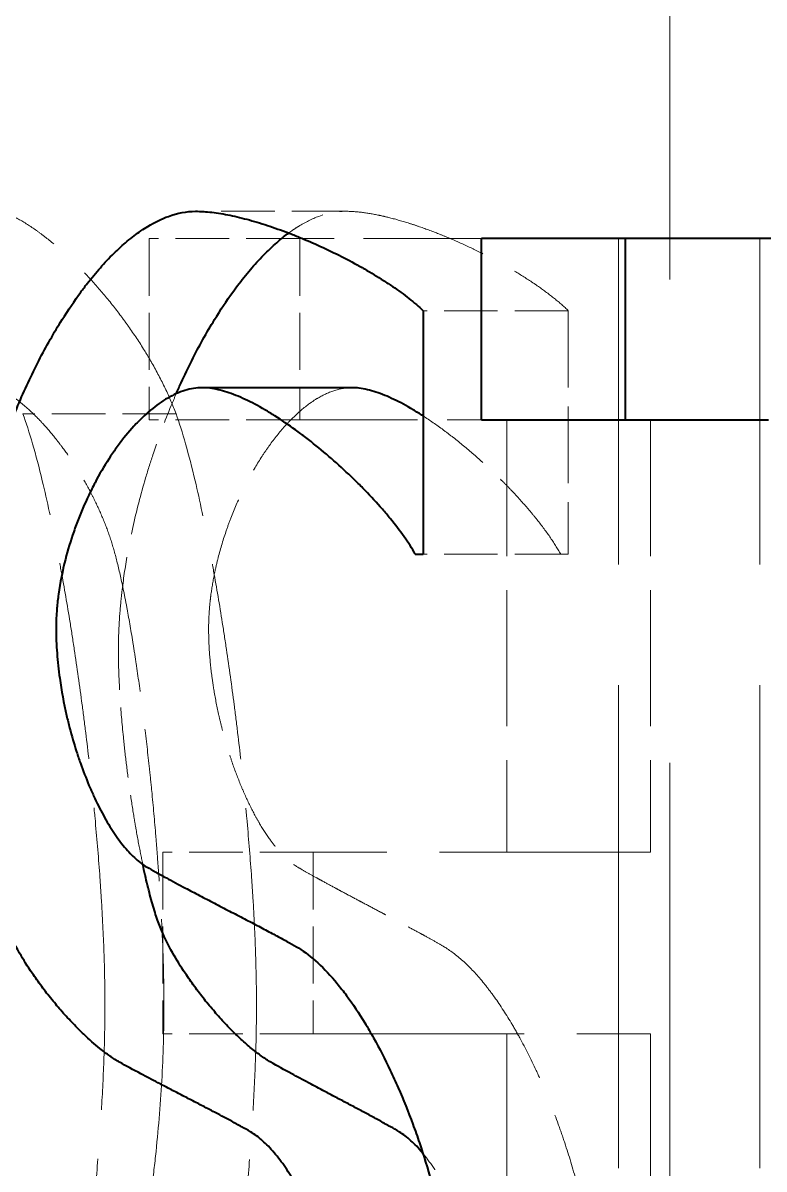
# Model space of a CAD drawing. Header units: millimetres. Extents: x 0 to 51860, y 0 to 5940.
# Drawn here: x 6034.69 to 6039.04, y 1720.65 to 1727.38 of the extents above; entities that cross this region are included whole.
import ezdxf

# ---------------------------------------------------------------- set-up
doc = ezdxf.new("R2010")
doc.units = ezdxf.units.MM
doc.header["$LTSCALE"] = 10
doc.linetypes.add('DASHED', pattern=[0.2067, 0.1654, -0.0413])
doc.layers.add('가려진 것(ISO)', color=2, linetype='DASHED', lineweight=18)
doc.layers.add('가시적인 것(ISO)', color=3, linetype='Continuous', lineweight=40)

msp = doc.modelspace()

# ---------------------------------------------------------------- linework, layer by layer
at = {"layer": '가려진 것(ISO)', "ltscale": 6.872272}
msp.add_line((6038.4868, 1711.6651), (6038.4868, 1747.7463), dxfattribs=at)
at = {"layer": '가려진 것(ISO)', "ltscale": 0.19037}
for p, q in [((6036.5806, 1726.2705), (6035.7011, 1726.2705)), ((6036.3125, 1726.11), (6035.4277, 1726.11)), ((6037.8901, 1725.687), (6037.0372, 1725.687)), ((6035.5867, 1725.0817), (6034.6871, 1725.0817)), ((6036.3125, 1725.0452), (6035.4277, 1725.0452)), ((6037.8901, 1724.2575), (6037.0372, 1724.2575)), ((6036.3927, 1722.5071), (6035.5095, 1722.5071)), ((6036.3927, 1721.4423), (6035.5095, 1721.4423))]:
    msp.add_line(p, q, dxfattribs=at)
at = {"layer": '가려진 것(ISO)', "ltscale": 0.202718}
for p, q in [((6035.4277, 1726.11), (6035.4277, 1725.0452)), ((6036.3125, 1726.11), (6036.3125, 1725.0452)), ((6035.5095, 1722.5071), (6035.5095, 1721.4423)), ((6036.3927, 1722.5071), (6036.3927, 1721.4423))]:
    msp.add_line(p, q, dxfattribs=at)
at = {"layer": '가려진 것(ISO)', "ltscale": 0.41867}
for p, q in [((6037.3797, 1726.11), (6036.3125, 1726.11)), ((6036.3125, 1725.0452), (6037.3797, 1725.0452))]:
    msp.add_line(p, q, dxfattribs=at)
at = {"layer": '가려진 것(ISO)', "ltscale": 1.714127}
for p, q in [((6038.1848, 1717.11), (6038.1848, 1726.11)), ((6039.0148, 1717.11), (6039.0148, 1726.11))]:
    msp.add_line(p, q, dxfattribs=at)
at = {"layer": '가려진 것(ISO)', "ltscale": 0.272176}
msp.add_line((6037.8901, 1725.687), (6037.8901, 1724.2575), dxfattribs=at)
at = {"layer": '가려진 것(ISO)', "ltscale": 0.483329}
for p, q in [((6037.5296, 1725.0452), (6037.5296, 1722.5071)), ((6038.3726, 1725.0452), (6038.3726, 1722.5071))]:
    msp.add_line(p, q, dxfattribs=at)
at = {"layer": '가려진 것(ISO)', "ltscale": 0.748741}
for p, q in [((6038.3726, 1722.5071), (6036.3927, 1722.5071)), ((6036.3927, 1721.4423), (6038.3726, 1721.4423))]:
    msp.add_line(p, q, dxfattribs=at)
at = {"layer": '가려진 것(ISO)', "ltscale": 0.825063}
for p, q in [((6037.5296, 1721.4423), (6037.5296, 1717.11)), ((6038.3726, 1721.4423), (6038.3726, 1717.11))]:
    msp.add_line(p, q, dxfattribs=at)
at = {"layer": '가려진 것(ISO)', "ltscale": 0.600494}
msp.add_open_spline([(6035.5867, 1725.0817), (6035.568, 1725.1315), (6035.5465, 1725.1815), (6035.4989, 1725.281), (6035.4728, 1725.3306), (6035.4308, 1725.404), (6035.4163, 1725.4284), (6035.3715, 1725.5008), (6035.34, 1725.5483), (6035.2907, 1725.6178), (6035.274, 1725.6407), (6035.223, 1725.7084), (6035.1879, 1725.7521), (6035.1342, 1725.8152), (6035.1161, 1725.8359), (6035.0615, 1725.8963), (6035.0247, 1725.9347), (6034.9691, 1725.9888), (6034.9506, 1726.0063), (6034.895, 1726.057), (6034.858, 1726.0883), (6034.8031, 1726.131), (6034.7849, 1726.1446), (6034.7307, 1726.183), (6034.6951, 1726.2055), (6034.6431, 1726.2344), (6034.626, 1726.2431), (6034.5754, 1726.2667), (6034.5428, 1726.2789), (6034.4801, 1726.2954), (6034.4501, 1726.2997), (6034.4217, 1726.2997)], degree=3, knots=[0, 0, 0, 0, 0.083333, 0.083333, 0.166667, 0.166667, 0.208333, 0.208333, 0.291667, 0.291667, 0.333333, 0.333333, 0.416667, 0.416667, 0.458333, 0.458333, 0.541667, 0.541667, 0.583333, 0.583333, 0.666667, 0.666667, 0.708333, 0.708333, 0.791667, 0.791667, 0.833333, 0.833333, 0.916667, 0.916667, 1, 1, 1, 1], dxfattribs=at)
at = {"layer": '가려진 것(ISO)', "ltscale": 0.137502}
msp.add_open_spline([(6036.2482, 1726.1429), (6036.2541, 1726.1473), (6036.2601, 1726.1516), (6036.2662, 1726.1558), (6036.2793, 1726.165), (6036.2925, 1726.1737), (6036.3057, 1726.1818), (6036.3453, 1726.2063), (6036.385, 1726.2261), (6036.4244, 1726.2407), (6036.477, 1726.2602), (6036.5293, 1726.2705), (6036.5806, 1726.2705)], degree=3, knots=[0.82384, 0.82384, 0.82384, 0.82384, 0.8333333, 0.8333333, 0.8333333, 0.8541667, 0.8541667, 0.8541667, 0.9166667, 0.9166667, 0.9166667, 1, 1, 1, 1], dxfattribs=at)
at = {"layer": '가려진 것(ISO)', "ltscale": 0.514773}
msp.add_open_spline([(6036.5806, 1726.2705), (6036.6101, 1726.2705), (6036.6416, 1726.2684), (6036.7078, 1726.2605), (6036.7427, 1726.2546), (6036.7969, 1726.2432), (6036.8153, 1726.239), (6036.8714, 1726.2251), (6036.9099, 1726.2143), (6036.9689, 1726.1958), (6036.9888, 1726.1893), (6037.0489, 1726.1687), (6037.0896, 1726.1537), (6037.151, 1726.1293), (6037.1715, 1726.1209), (6037.2332, 1726.0949), (6037.2743, 1726.0765), (6037.3356, 1726.0475), (6037.3559, 1726.0376), (6037.4165, 1726.0073), (6037.4564, 1725.9863), (6037.5148, 1725.9539), (6037.534, 1725.9429), (6037.5908, 1725.9097), (6037.6276, 1725.8869), (6037.6803, 1725.8523), (6037.6975, 1725.8407), (6037.7477, 1725.8056), (6037.7794, 1725.782), (6037.8383, 1725.7345), (6037.8655, 1725.7107), (6037.8901, 1725.687)], degree=3, knots=[0, 0, 0, 0, 0.083333, 0.083333, 0.166667, 0.166667, 0.208333, 0.208333, 0.291667, 0.291667, 0.333333, 0.333333, 0.416667, 0.416667, 0.458333, 0.458333, 0.541667, 0.541667, 0.583333, 0.583333, 0.666667, 0.666667, 0.708333, 0.708333, 0.791667, 0.791667, 0.833333, 0.833333, 0.916667, 0.916667, 1, 1, 1, 1], dxfattribs=at)
at = {"layer": '가려진 것(ISO)', "ltscale": 1.805275}
msp.add_open_spline([(6033.9061, 1726.11), (6033.931, 1725.8995), (6033.9811, 1725.4783), (6034.0444, 1724.9519), (6034.1082, 1724.4254), (6034.1597, 1724.0043), (6034.2245, 1723.4778), (6034.2768, 1723.0567), (6034.3427, 1722.5302), (6034.3958, 1722.109), (6034.4627, 1721.5826), (6034.5166, 1721.1614), (6034.5845, 1720.635), (6034.6392, 1720.2138), (6034.7081, 1719.6874), (6034.7637, 1719.2662), (6034.8406, 1718.6874), (6034.8899, 1718.3191), (6034.9678, 1717.7408), (6035.0106, 1717.4254), (6035.0537, 1717.11)], degree=3, knots=[0, 0, 0, 0, 0.0666667, 0.1333333, 0.1666667, 0.2333333, 0.2666667, 0.3333333, 0.3666667, 0.4333333, 0.4666667, 0.5333333, 0.5666667, 0.6333333, 0.6666667, 0.7333333, 0.7666667, 0.8499217, 0.8499217, 0.9497651, 0.9497651, 0.9497651, 0.9497651], dxfattribs=at)
at = {"layer": '가려진 것(ISO)', "ltscale": 0.423996}
msp.add_open_spline([(6034.419, 1725.264), (6034.4393, 1725.264), (6034.4819, 1725.2577), (6034.5389, 1725.2354), (6034.598, 1725.2031), (6034.6467, 1725.1697), (6034.7085, 1725.1194), (6034.7584, 1725.0727), (6034.8206, 1725.0071), (6034.8698, 1724.9492), (6034.9299, 1724.8711), (6034.9764, 1724.8043), (6035.0318, 1724.7164), (6035.0736, 1724.6429), (6035.1216, 1724.5479), (6035.1651, 1724.4504), (6035.1941, 1724.3706), (6035.2069, 1724.3305)], degree=3, knots=[0, 0, 0, 0, 0.083333, 0.166667, 0.208333, 0.291667, 0.333333, 0.416667, 0.458333, 0.541667, 0.583333, 0.666667, 0.708333, 0.791667, 0.833333, 0.916667, 1, 1, 1, 1], dxfattribs=at)
at = {"layer": '가려진 것(ISO)', "ltscale": 0.331247}
msp.add_open_spline([(6035.2479, 1723.6959), (6035.2479, 1723.7415), (6035.2491, 1723.7878), (6035.2515, 1723.8346), (6035.2539, 1723.8814), (6035.2575, 1723.9287), (6035.2621, 1723.9764), (6035.2645, 1724.0003), (6035.2671, 1724.0242), (6035.27, 1724.0483), (6035.2786, 1724.1204), (6035.2896, 1724.1933), (6035.3029, 1724.2665), (6035.3118, 1724.3153), (6035.3216, 1724.3642), (6035.3324, 1724.4131), (6035.354, 1724.511), (6035.3793, 1724.6088), (6035.408, 1724.7055), (6035.4223, 1724.7539), (6035.4374, 1724.802), (6035.4534, 1724.8496), (6035.4852, 1724.945), (6035.5202, 1725.0387), (6035.5579, 1725.1297), (6035.5676, 1725.1533), (6035.5776, 1725.1767), (6035.5877, 1725.1999)], degree=3, knots=[0, 0, 0, 0, 0.0416667, 0.0416667, 0.0416667, 0.0833333, 0.0833333, 0.0833333, 0.1041667, 0.1041667, 0.1041667, 0.1666667, 0.1666667, 0.1666667, 0.2083333, 0.2083333, 0.2083333, 0.2916667, 0.2916667, 0.2916667, 0.3333333, 0.3333333, 0.3333333, 0.4166667, 0.4166667, 0.4166667, 0.4382517, 0.4382517, 0.4382517, 0.4382517], dxfattribs=at)
at = {"layer": '가려진 것(ISO)', "ltscale": 0.473283}
msp.add_open_spline([(6036.6181, 1725.2348), (6036.5856, 1725.2348), (6036.5527, 1725.2294), (6036.5196, 1725.2191), (6036.4865, 1725.2088), (6036.4532, 1725.1936), (6036.4201, 1725.1741), (6036.4035, 1725.1643), (6036.387, 1725.1535), (6036.3706, 1725.1416), (6036.3377, 1725.1179), (6036.3051, 1725.09), (6036.2732, 1725.0587), (6036.2572, 1725.043), (6036.2414, 1725.0264), (6036.2258, 1725.009), (6036.1946, 1724.9742), (6036.1641, 1724.9362), (6036.1348, 1724.8954), (6036.1201, 1724.875), (6036.1057, 1724.8539), (6036.0916, 1724.8322), (6036.0635, 1724.7888), (6036.0365, 1724.7429), (6036.0111, 1724.6951), (6035.9984, 1724.6712), (6035.9861, 1724.6469), (6035.9742, 1724.622), (6035.9504, 1724.5724), (6035.9282, 1724.5212), (6035.9081, 1724.4688), (6035.898, 1724.4426), (6035.8884, 1724.4161), (6035.8793, 1724.3894), (6035.8611, 1724.336), (6035.845, 1724.2817), (6035.8313, 1724.2271), (6035.8245, 1724.1998), (6035.8182, 1724.1724), (6035.8126, 1724.1451), (6035.8042, 1724.104), (6035.7972, 1724.0628), (6035.7917, 1724.0219), (6035.7899, 1724.0083), (6035.7882, 1723.9947), (6035.7867, 1723.9811), (6035.7838, 1723.9539), (6035.7815, 1723.9268), (6035.78, 1723.8999), (6035.7785, 1723.8731), (6035.7777, 1723.8464), (6035.7777, 1723.8199)], degree=3, knots=[0, 0, 0, 0, 0.083333, 0.083333, 0.083333, 0.166667, 0.166667, 0.166667, 0.208333, 0.208333, 0.208333, 0.291667, 0.291667, 0.291667, 0.333333, 0.333333, 0.333333, 0.416667, 0.416667, 0.416667, 0.458333, 0.458333, 0.458333, 0.541667, 0.541667, 0.541667, 0.583333, 0.583333, 0.583333, 0.666667, 0.666667, 0.666667, 0.708333, 0.708333, 0.708333, 0.791667, 0.791667, 0.791667, 0.833333, 0.833333, 0.833333, 0.895833, 0.895833, 0.895833, 0.916667, 0.916667, 0.916667, 0.958333, 0.958333, 0.958333, 1, 1, 1, 1], dxfattribs=at)
at = {"layer": '가려진 것(ISO)', "ltscale": 0.701529}
msp.add_open_spline([(6035.1689, 1721.61), (6035.1689, 1721.7042), (6035.1653, 1721.9009), (6035.1528, 1722.1622), (6035.1348, 1722.4317), (6035.1163, 1722.6522), (6035.0887, 1722.9303), (6035.0633, 1723.1534), (6035.028, 1723.4293), (6034.9972, 1723.6462), (6034.956, 1723.9088), (6034.9213, 1724.1106), (6034.8671, 1724.3965), (6034.792, 1724.744), (6034.7248, 1724.9784), (6034.6871, 1725.0817)], degree=3, knots=[0, 0, 0, 0, 0.083333, 0.166667, 0.208333, 0.291667, 0.333333, 0.416667, 0.458333, 0.541667, 0.583333, 0.666667, 0.708333, 0.833333, 1, 1, 1, 1], dxfattribs=at)
at = {"layer": '가려진 것(ISO)', "ltscale": 0.70002}
msp.add_open_spline([(6036.0589, 1721.61), (6036.0589, 1721.7042), (6036.0571, 1721.8026), (6036.0538, 1721.904), (6036.0505, 1722.0054), (6036.0456, 1722.11), (6036.0393, 1722.2167), (6036.0361, 1722.27), (6036.0326, 1722.3239), (6036.0287, 1722.3782), (6036.021, 1722.4868), (6036.0119, 1722.5971), (6036.0017, 1722.708), (6035.9966, 1722.7634), (6035.9912, 1722.8191), (6035.9855, 1722.8748), (6035.9741, 1722.9861), (6035.9617, 1723.0977), (6035.9483, 1723.2084), (6035.9416, 1723.2638), (6035.9347, 1723.319), (6035.9276, 1723.3738), (6035.9133, 1723.4835), (6035.8982, 1723.592), (6035.8824, 1723.6981), (6035.8745, 1723.7512), (6035.8664, 1723.8037), (6035.8582, 1723.8556), (6035.8418, 1723.9592), (6035.8248, 1724.0601), (6035.8073, 1724.1573), (6035.7986, 1724.2059), (6035.7897, 1724.2536), (6035.7808, 1724.3002), (6035.754, 1724.44), (6035.7264, 1724.5703), (6035.6985, 1724.6878), (6035.6613, 1724.8444), (6035.6237, 1724.9784), (6035.5867, 1725.0817)], degree=3, knots=[0, 0, 0, 0, 0.083333, 0.083333, 0.083333, 0.166667, 0.166667, 0.166667, 0.208333, 0.208333, 0.208333, 0.291667, 0.291667, 0.291667, 0.333333, 0.333333, 0.333333, 0.416667, 0.416667, 0.416667, 0.458333, 0.458333, 0.458333, 0.541667, 0.541667, 0.541667, 0.583333, 0.583333, 0.583333, 0.666667, 0.666667, 0.666667, 0.708333, 0.708333, 0.708333, 0.833333, 0.833333, 0.833333, 1, 1, 1, 1], dxfattribs=at)
at = {"layer": '가려진 것(ISO)', "ltscale": 0.342763}
msp.add_open_spline([(6037.8454, 1724.2575), (6037.8271, 1724.2903), (6037.8056, 1724.3245), (6037.7572, 1724.3945), (6037.7302, 1724.4304), (6037.6865, 1724.4848), (6037.6714, 1724.5031), (6037.6245, 1724.558), (6037.5912, 1724.5948), (6037.5391, 1724.6496), (6037.5213, 1724.6678), (6037.4671, 1724.7221), (6037.4297, 1724.7579), (6037.3723, 1724.8101), (6037.353, 1724.8272), (6037.2946, 1724.8779), (6037.2551, 1724.9105), (6037.1956, 1724.9571), (6037.1757, 1724.9722), (6037.1162, 1725.0162), (6037.0766, 1725.0437), (6037.0374, 1725.069), (6037.0373, 1725.0691), (6037.0372, 1725.0691)], degree=3, knots=[0, 0, 0, 0, 0.0833333, 0.0833333, 0.1666667, 0.1666667, 0.2083333, 0.2083333, 0.2916667, 0.2916667, 0.3333333, 0.3333333, 0.4166667, 0.4166667, 0.4583333, 0.4583333, 0.5416667, 0.5416667, 0.5833333, 0.5833333, 0.6666667, 0.6666667, 0.6668498, 0.6668498, 0.6668498, 0.6668498], dxfattribs=at)
at = {"layer": '가려진 것(ISO)', "ltscale": 0.541749}
msp.add_open_spline([(6035.2069, 1724.3305), (6035.2192, 1724.2922), (6035.2439, 1724.2027), (6035.2747, 1724.0629), (6035.3052, 1723.9052), (6035.3291, 1723.766), (6035.358, 1723.5788), (6035.3802, 1723.4197), (6035.4064, 1723.2123), (6035.426, 1723.0408), (6035.4485, 1722.8225), (6035.4646, 1722.6461), (6035.4855, 1722.3824), (6035.5074, 1722.036), (6035.5152, 1721.7559), (6035.5152, 1721.61)], degree=3, knots=[0, 0, 0, 0, 0.083333, 0.166667, 0.208333, 0.291667, 0.333333, 0.416667, 0.458333, 0.541667, 0.583333, 0.666667, 0.708333, 0.833333, 1, 1, 1, 1], dxfattribs=at)
at = {"layer": '가려진 것(ISO)', "ltscale": 0.365185}
msp.add_open_spline([(6035.7777, 1723.8199), (6035.7777, 1723.7725), (6035.7795, 1723.7244), (6035.783, 1723.6758), (6035.7865, 1723.6272), (6035.7917, 1723.5783), (6035.7984, 1723.5293), (6035.8017, 1723.5048), (6035.8055, 1723.4803), (6035.8096, 1723.4559), (6035.8177, 1723.407), (6035.8273, 1723.3582), (6035.8382, 1723.31), (6035.8437, 1723.2859), (6035.8495, 1723.2619), (6035.8555, 1723.2381), (6035.8677, 1723.1905), (6035.881, 1723.1436), (6035.8955, 1723.0977), (6035.9027, 1723.0748), (6035.9102, 1723.0522), (6035.9179, 1723.0299), (6035.9333, 1722.9852), (6035.9498, 1722.9418), (6035.967, 1722.9), (6035.9757, 1722.8792), (6035.9845, 1722.8587), (6035.9935, 1722.8387), (6036.0116, 1722.7986), (6036.0304, 1722.7604), (6036.0498, 1722.7243), (6036.0595, 1722.7063), (6036.0694, 1722.6888), (6036.0794, 1722.6719), (6036.0994, 1722.6381), (6036.1199, 1722.6067), (6036.1407, 1722.578), (6036.1512, 1722.5636), (6036.1617, 1722.5499), (6036.1723, 1722.537), (6036.1934, 1722.5111), (6036.2149, 1722.4882), (6036.2365, 1722.4685), (6036.258, 1722.4488), (6036.2797, 1722.4324), (6036.3013, 1722.4196)], degree=3, knots=[0, 0, 0, 0, 0.083333, 0.083333, 0.083333, 0.166667, 0.166667, 0.166667, 0.208333, 0.208333, 0.208333, 0.291667, 0.291667, 0.291667, 0.333333, 0.333333, 0.333333, 0.416667, 0.416667, 0.416667, 0.458333, 0.458333, 0.458333, 0.541667, 0.541667, 0.541667, 0.583333, 0.583333, 0.583333, 0.666667, 0.666667, 0.666667, 0.708333, 0.708333, 0.708333, 0.791667, 0.791667, 0.791667, 0.833333, 0.833333, 0.833333, 0.916667, 0.916667, 0.916667, 1, 1, 1, 1], dxfattribs=at)
at = {"layer": '가려진 것(ISO)', "ltscale": 0.250292}
msp.add_open_spline([(6035.3914, 1722.4354), (6035.3911, 1722.437), (6035.3907, 1722.4386), (6035.3858, 1722.4622), (6035.3812, 1722.4846), (6035.3676, 1722.553), (6035.3588, 1722.6004), (6035.3461, 1722.6732), (6035.3419, 1722.6978), (6035.3297, 1722.7724), (6035.322, 1722.8231), (6035.311, 1722.9), (6035.3075, 1722.9258), (6035.2972, 1723.0034), (6035.2909, 1723.0554), (6035.2822, 1723.1333), (6035.2795, 1723.1592), (6035.2691, 1723.2626), (6035.2627, 1723.3394), (6035.2514, 1723.5132), (6035.2479, 1723.6084), (6035.2479, 1723.6959)], degree=3, knots=[0.2886211, 0.2886211, 0.2886211, 0.2886211, 0.2916667, 0.2916667, 0.3333333, 0.3333333, 0.4166667, 0.4166667, 0.4583333, 0.4583333, 0.5416667, 0.5416667, 0.5833333, 0.5833333, 0.6666667, 0.6666667, 0.7083333, 0.7083333, 0.8333333, 0.8333333, 1, 1, 1, 1], dxfattribs=at)
at = {"layer": '가려진 것(ISO)', "ltscale": 0.35602}
msp.add_open_spline([(6036.3013, 1722.4196), (6036.3157, 1722.4111), (6036.3325, 1722.4015), (6036.3698, 1722.3804), (6036.3905, 1722.3689), (6036.4238, 1722.3505), (6036.4353, 1722.3442), (6036.4709, 1722.3248), (6036.496, 1722.3112), (6036.5353, 1722.29), (6036.5486, 1722.2829), (6036.5893, 1722.2611), (6036.6173, 1722.2462), (6036.6599, 1722.2235), (6036.6743, 1722.2159), (6036.7175, 1722.193), (6036.7466, 1722.1776), (6036.79, 1722.1546), (6036.8044, 1722.147), (6036.8475, 1722.1242), (6036.8759, 1722.1091), (6036.9174, 1722.087), (6036.931, 1722.0797), (6036.9712, 1722.0582), (6036.997, 1722.0443), (6037.0337, 1722.0244), (6037.0456, 1722.0179), (6037.08, 1721.9989), (6037.1014, 1721.987), (6037.14, 1721.9648), (6037.1573, 1721.9547), (6037.1721, 1721.9455)], degree=3, knots=[0, 0, 0, 0, 0.083333, 0.083333, 0.166667, 0.166667, 0.208333, 0.208333, 0.291667, 0.291667, 0.333333, 0.333333, 0.416667, 0.416667, 0.458333, 0.458333, 0.541667, 0.541667, 0.583333, 0.583333, 0.666667, 0.666667, 0.708333, 0.708333, 0.791667, 0.791667, 0.833333, 0.833333, 0.916667, 0.916667, 1, 1, 1, 1], dxfattribs=at)
at = {"layer": '가려진 것(ISO)', "ltscale": 0.575182}
msp.add_open_spline([(6037.1721, 1721.9455), (6037.2098, 1721.9218), (6037.2473, 1721.8922), (6037.2846, 1721.8572), (6037.3219, 1721.8222), (6037.3588, 1721.7819), (6037.3952, 1721.737), (6037.4134, 1721.7145), (6037.4315, 1721.6909), (6037.4494, 1721.6663), (6037.4852, 1721.6169), (6037.5204, 1721.5632), (6037.5546, 1721.506), (6037.5717, 1721.4773), (6037.5886, 1721.4478), (6037.6052, 1721.4174), (6037.6385, 1721.3567), (6037.6707, 1721.2927), (6037.7016, 1721.2262), (6037.717, 1721.1929), (6037.7322, 1721.1589), (6037.7469, 1721.1244), (6037.7765, 1721.0554), (6037.8046, 1720.9841), (6037.831, 1720.9113), (6037.8442, 1720.8748), (6037.857, 1720.838), (6037.8693, 1720.8008), (6037.894, 1720.7266), (6037.9168, 1720.651), (6037.9376, 1720.5749), (6037.948, 1720.5369), (6037.9578, 1720.4987), (6037.9671, 1720.4604), (6037.9858, 1720.3839), (6038.0022, 1720.3072), (6038.0161, 1720.2308), (6038.0231, 1720.1927), (6038.0294, 1720.1546), (6038.0351, 1720.1168), (6038.0465, 1720.0411), (6038.0553, 1719.9662), (6038.0612, 1719.8927), (6038.0672, 1719.8192), (6038.0703, 1719.7472), (6038.0703, 1719.6773)], degree=3, knots=[0, 0, 0, 0, 0.083333, 0.083333, 0.083333, 0.166667, 0.166667, 0.166667, 0.208333, 0.208333, 0.208333, 0.291667, 0.291667, 0.291667, 0.333333, 0.333333, 0.333333, 0.416667, 0.416667, 0.416667, 0.458333, 0.458333, 0.458333, 0.541667, 0.541667, 0.541667, 0.583333, 0.583333, 0.583333, 0.666667, 0.666667, 0.666667, 0.708333, 0.708333, 0.708333, 0.791667, 0.791667, 0.791667, 0.833333, 0.833333, 0.833333, 0.916667, 0.916667, 0.916667, 1, 1, 1, 1], dxfattribs=at)
at = {"layer": '가려진 것(ISO)', "ltscale": 0.933334}
msp.add_open_spline([(6035.5152, 1721.61), (6035.5152, 1721.4623), (6035.5064, 1721.1654), (6035.4757, 1720.7963), (6035.4318, 1720.4329), (6035.387, 1720.1486), (6035.3206, 1719.8054), (6035.2599, 1719.5425), (6035.1764, 1719.2325), (6035.1042, 1719.0013), (6035.0089, 1718.7375), (6034.9293, 1718.5484), (6034.8275, 1718.3437), (6034.7447, 1718.2071), (6034.6515, 1718.0877), (6034.5896, 1718.0283), (6034.5285, 1717.9864), (6034.4781, 1717.9626), (6034.4385, 1717.9561), (6034.419, 1717.9561)], degree=3, knots=[0, 0, 0, 0, 0.083333, 0.166667, 0.208333, 0.291667, 0.333333, 0.416667, 0.458333, 0.541667, 0.583333, 0.666667, 0.708333, 0.791667, 0.833333, 0.895833, 0.916667, 0.958333, 1, 1, 1, 1], dxfattribs=at)
at = {"layer": '가려진 것(ISO)', "ltscale": 0.699903}
msp.add_open_spline([(6034.6903, 1718.1457), (6034.7092, 1718.1955), (6034.7282, 1718.2534), (6034.7472, 1718.3183), (6034.7662, 1718.3832), (6034.7852, 1718.4551), (6034.8041, 1718.533), (6034.8136, 1718.5719), (6034.823, 1718.6123), (6034.8323, 1718.6541), (6034.8511, 1718.7377), (6034.8695, 1718.8267), (6034.8877, 1718.9201), (6034.8967, 1718.9668), (6034.9057, 1719.0146), (6034.9145, 1719.0633), (6034.9323, 1719.1608), (6034.9495, 1719.2622), (6034.9661, 1719.3664), (6034.9745, 1719.4185), (6034.9826, 1719.4713), (6034.9906, 1719.5247), (6035.0066, 1719.6314), (6035.0219, 1719.7405), (6035.0363, 1719.8508), (6035.0435, 1719.906), (6035.0505, 1719.9614), (6035.0573, 1720.0171), (6035.0708, 1720.1284), (6035.0834, 1720.2404), (6035.0948, 1720.3521), (6035.1006, 1720.4079), (6035.106, 1720.4637), (6035.1112, 1720.5192), (6035.1215, 1720.6304), (6035.1306, 1720.7406), (6035.1384, 1720.849), (6035.1423, 1720.9032), (6035.1459, 1720.9569), (6035.1491, 1721.01), (6035.1554, 1721.1163), (6035.1604, 1721.2201), (6035.1637, 1721.3204), (6035.1671, 1721.4208), (6035.1689, 1721.5177), (6035.1689, 1721.61)], degree=3, knots=[0, 0, 0, 0, 0.083333, 0.083333, 0.083333, 0.166667, 0.166667, 0.166667, 0.208333, 0.208333, 0.208333, 0.291667, 0.291667, 0.291667, 0.333333, 0.333333, 0.333333, 0.416667, 0.416667, 0.416667, 0.458333, 0.458333, 0.458333, 0.541667, 0.541667, 0.541667, 0.583333, 0.583333, 0.583333, 0.666667, 0.666667, 0.666667, 0.708333, 0.708333, 0.708333, 0.791667, 0.791667, 0.791667, 0.833333, 0.833333, 0.833333, 0.916667, 0.916667, 0.916667, 1, 1, 1, 1], dxfattribs=at)
at = {"layer": '가려진 것(ISO)', "ltscale": 0.698404}
msp.add_open_spline([(6035.5899, 1718.1457), (6035.6083, 1718.1955), (6035.627, 1718.2534), (6035.6456, 1718.3183), (6035.6643, 1718.3832), (6035.6829, 1718.4551), (6035.7014, 1718.533), (6035.7107, 1718.5719), (6035.7199, 1718.6123), (6035.7291, 1718.6541), (6035.7474, 1718.7377), (6035.7655, 1718.8267), (6035.7833, 1718.9201), (6035.7922, 1718.9668), (6035.801, 1719.0146), (6035.8096, 1719.0633), (6035.827, 1719.1608), (6035.8439, 1719.2622), (6035.8602, 1719.3664), (6035.8684, 1719.4185), (6035.8764, 1719.4713), (6035.8842, 1719.5247), (6035.8999, 1719.6314), (6035.9148, 1719.7405), (6035.929, 1719.8508), (6035.936, 1719.906), (6035.9429, 1719.9614), (6035.9495, 1720.0171), (6035.9628, 1720.1284), (6035.9751, 1720.2404), (6035.9863, 1720.3521), (6035.992, 1720.4079), (6035.9973, 1720.4637), (6036.0024, 1720.5192), (6036.0125, 1720.6304), (6036.0214, 1720.7406), (6036.0291, 1720.849), (6036.0329, 1720.9032), (6036.0364, 1720.9569), (6036.0395, 1721.01), (6036.0457, 1721.1163), (6036.0506, 1721.2201), (6036.0539, 1721.3204), (6036.0572, 1721.4208), (6036.0589, 1721.5177), (6036.0589, 1721.61)], degree=3, knots=[0, 0, 0, 0, 0.083333, 0.083333, 0.083333, 0.166667, 0.166667, 0.166667, 0.208333, 0.208333, 0.208333, 0.291667, 0.291667, 0.291667, 0.333333, 0.333333, 0.333333, 0.416667, 0.416667, 0.416667, 0.458333, 0.458333, 0.458333, 0.541667, 0.541667, 0.541667, 0.583333, 0.583333, 0.583333, 0.666667, 0.666667, 0.666667, 0.708333, 0.708333, 0.708333, 0.791667, 0.791667, 0.791667, 0.833333, 0.833333, 0.833333, 0.916667, 0.916667, 0.916667, 1, 1, 1, 1], dxfattribs=at)
at = {"layer": '가려진 것(ISO)', "ltscale": 0.294182}
msp.add_open_spline([(6037.4378, 1719.4877), (6037.4378, 1719.5326), (6037.4359, 1719.5785), (6037.4324, 1719.625), (6037.4289, 1719.6714), (6037.4236, 1719.7184), (6037.4169, 1719.7655), (6037.4135, 1719.7891), (6037.4097, 1719.8127), (6037.4056, 1719.8363), (6037.3973, 1719.8836), (6037.3875, 1719.9308), (6037.3764, 1719.9777), (6037.3709, 1720.0011), (6037.365, 1720.0244), (6037.3588, 1720.0476), (6037.3464, 1720.094), (6037.3328, 1720.1399), (6037.3181, 1720.1848), (6037.3107, 1720.2072), (6037.3031, 1720.2295), (6037.2952, 1720.2514), (6037.2794, 1720.2953), (6037.2625, 1720.3381), (6037.2448, 1720.3794), (6037.236, 1720.4001), (6037.2269, 1720.4204), (6037.2176, 1720.4402), (6037.1991, 1720.48), (6037.1798, 1720.5181), (6037.1597, 1720.5541), (6037.1497, 1720.5722), (6037.1396, 1720.5897), (6037.1293, 1720.6067), (6037.1086, 1720.6406), (6037.0874, 1720.6723), (6037.0658, 1720.7015), (6037.0561, 1720.7146), (6037.0463, 1720.7271), (6037.0364, 1720.7391)], degree=3, knots=[0, 0, 0, 0, 0.0833333, 0.0833333, 0.0833333, 0.1666667, 0.1666667, 0.1666667, 0.2083333, 0.2083333, 0.2083333, 0.2916667, 0.2916667, 0.2916667, 0.3333333, 0.3333333, 0.3333333, 0.4166667, 0.4166667, 0.4166667, 0.4583333, 0.4583333, 0.4583333, 0.5416667, 0.5416667, 0.5416667, 0.5833333, 0.5833333, 0.5833333, 0.6666667, 0.6666667, 0.6666667, 0.7083333, 0.7083333, 0.7083333, 0.7916667, 0.7916667, 0.7916667, 0.8290405, 0.8290405, 0.8290405, 0.8290405], dxfattribs=at)
at = {"layer": '가시적인 것(ISO)'}
for p, q in [((6037.3797, 1725.0452), (6037.3797, 1726.11)), ((6041.663, 1726.11), (6037.3797, 1726.11)), ((6038.2258, 1725.0452), (6038.2258, 1726.11)), ((6037.0372, 1725.687), (6037.0372, 1724.2575)), ((6036.6181, 1725.2348), (6035.7394, 1725.2348)), ((6037.3797, 1725.0452), (6039.0651, 1725.0452)), ((6036.9916, 1724.2575), (6037.0372, 1724.2575))]:
    msp.add_line(p, q, dxfattribs=at)
for points, knots in [([(6034.3414, 1723.6959), (6034.3414, 1723.7415), (6034.3427, 1723.7878), (6034.3451, 1723.8346), (6034.3475, 1723.8814), (6034.3512, 1723.9287), (6034.3559, 1723.9764), (6034.3654, 1724.0719), (6034.3795, 1724.1689), (6034.3975, 1724.2665), (6034.4066, 1724.3153), (6034.4166, 1724.3642), (6034.4276, 1724.4131), (6034.4496, 1724.511), (6034.4755, 1724.6088), (6034.5047, 1724.7055), (6034.5193, 1724.7539), (6034.5348, 1724.802), (6034.551, 1724.8496), (6034.5836, 1724.945), (6034.6193, 1725.0387), (6034.6577, 1725.1297), (6034.6769, 1725.1752), (6034.6968, 1725.22), (6034.7173, 1725.264), (6034.7583, 1725.352), (6034.8019, 1725.4368), (6034.8475, 1725.5172), (6034.8703, 1725.5574), (6034.8936, 1725.5965), (6034.9174, 1725.6344), (6034.953, 1725.6913), (6034.9897, 1725.7454), (6035.0271, 1725.7963), (6035.0396, 1725.8133), (6035.0522, 1725.8299), (6035.0649, 1725.8461), (6035.0902, 1725.8786), (6035.1159, 1725.9096), (6035.1418, 1725.939), (6035.1547, 1725.9537), (6035.1678, 1725.9679), (6035.1808, 1725.9818), (6035.207, 1726.0095), (6035.2334, 1726.0355), (6035.26, 1726.0597), (6035.2732, 1726.0718), (6035.2865, 1726.0834), (6035.2999, 1726.0946), (6035.3266, 1726.1169), (6035.3534, 1726.1374), (6035.3803, 1726.1558), (6035.3938, 1726.165), (6035.4072, 1726.1737), (6035.4207, 1726.1818), (6035.4611, 1726.2063), (6035.5015, 1726.2261), (6035.5418, 1726.2407), (6035.5954, 1726.2602), (6035.6488, 1726.2705), (6035.7011, 1726.2705)], [0, 0, 0, 0, 0.041667, 0.041667, 0.041667, 0.083333, 0.083333, 0.083333, 0.166667, 0.166667, 0.166667, 0.208333, 0.208333, 0.208333, 0.291667, 0.291667, 0.291667, 0.333333, 0.333333, 0.333333, 0.416667, 0.416667, 0.416667, 0.458333, 0.458333, 0.458333, 0.541667, 0.541667, 0.541667, 0.583333, 0.583333, 0.583333, 0.645833, 0.645833, 0.645833, 0.666667, 0.666667, 0.666667, 0.708333, 0.708333, 0.708333, 0.729167, 0.729167, 0.729167, 0.770833, 0.770833, 0.770833, 0.791667, 0.791667, 0.791667, 0.833333, 0.833333, 0.833333, 0.854167, 0.854167, 0.854167, 0.916667, 0.916667, 0.916667, 1, 1, 1, 1]), ([(6035.7011, 1726.2705), (6035.7312, 1726.2705), (6035.7633, 1726.2684), (6035.7972, 1726.2644), (6035.831, 1726.2605), (6035.8665, 1726.2546), (6035.9034, 1726.247), (6035.9218, 1726.2432), (6035.9406, 1726.239), (6035.9597, 1726.2344), (6035.9978, 1726.2251), (6036.0371, 1726.2143), (6036.0773, 1726.202), (6036.0974, 1726.1958), (6036.1176, 1726.1893), (6036.1381, 1726.1824), (6036.1789, 1726.1687), (6036.2205, 1726.1537), (6036.2622, 1726.1374), (6036.2831, 1726.1293), (6036.3041, 1726.1209), (6036.325, 1726.1122), (6036.367, 1726.0949), (6036.409, 1726.0765), (6036.4506, 1726.0571), (6036.4714, 1726.0475), (6036.4922, 1726.0376), (6036.5128, 1726.0275), (6036.554, 1726.0073), (6036.5947, 1725.9863), (6036.6344, 1725.9647), (6036.6543, 1725.9539), (6036.6739, 1725.9429), (6036.6932, 1725.9319), (6036.7319, 1725.9097), (6036.7694, 1725.8869), (6036.8052, 1725.8639), (6036.8232, 1725.8523), (6036.8407, 1725.8407), (6036.8578, 1725.829), (6036.8919, 1725.8056), (6036.9243, 1725.782), (6036.9543, 1725.7583), (6036.9844, 1725.7345), (6037.0122, 1725.7107), (6037.0372, 1725.687)], [0, 0, 0, 0, 0.083333, 0.083333, 0.083333, 0.166667, 0.166667, 0.166667, 0.208333, 0.208333, 0.208333, 0.291667, 0.291667, 0.291667, 0.333333, 0.333333, 0.333333, 0.416667, 0.416667, 0.416667, 0.458333, 0.458333, 0.458333, 0.541667, 0.541667, 0.541667, 0.583333, 0.583333, 0.583333, 0.666667, 0.666667, 0.666667, 0.708333, 0.708333, 0.708333, 0.791667, 0.791667, 0.791667, 0.833333, 0.833333, 0.833333, 0.916667, 0.916667, 0.916667, 1, 1, 1, 1]), ([(6035.5877, 1725.1999), (6035.5971, 1725.2214), (6035.6066, 1725.2428), (6035.6163, 1725.264), (6035.6565, 1725.352), (6035.6992, 1725.4368), (6035.7439, 1725.5172), (6035.7663, 1725.5574), (6035.7891, 1725.5965), (6035.8124, 1725.6344), (6035.8473, 1725.6913), (6035.8833, 1725.7454), (6035.92, 1725.7963), (6035.9323, 1725.8133), (6035.9446, 1725.8299), (6035.957, 1725.8461), (6035.9818, 1725.8786), (6036.007, 1725.9096), (6036.0324, 1725.939), (6036.0451, 1725.9537), (6036.0578, 1725.9679), (6036.0706, 1725.9818), (6036.0963, 1726.0095), (6036.1222, 1726.0355), (6036.1482, 1726.0597), (6036.1612, 1726.0718), (6036.1742, 1726.0834), (6036.1873, 1726.0946), (6036.2075, 1726.1118), (6036.2278, 1726.1279), (6036.2482, 1726.1429)], [0.4382517, 0.4382517, 0.4382517, 0.4382517, 0.4583333, 0.4583333, 0.4583333, 0.5416667, 0.5416667, 0.5416667, 0.5833333, 0.5833333, 0.5833333, 0.6458333, 0.6458333, 0.6458333, 0.6666667, 0.6666667, 0.6666667, 0.7083333, 0.7083333, 0.7083333, 0.7291667, 0.7291667, 0.7291667, 0.7708333, 0.7708333, 0.7708333, 0.7916667, 0.7916667, 0.7916667, 0.82384, 0.82384, 0.82384, 0.82384]), ([(6035.7394, 1725.2348), (6035.7063, 1725.2348), (6035.6727, 1725.2294), (6035.6389, 1725.2191), (6035.6051, 1725.2088), (6035.5712, 1725.1936), (6035.5374, 1725.1741), (6035.5205, 1725.1643), (6035.5036, 1725.1535), (6035.4868, 1725.1416), (6035.4533, 1725.1179), (6035.4201, 1725.09), (6035.3875, 1725.0587), (6035.3712, 1725.043), (6035.3551, 1725.0264), (6035.3391, 1725.009), (6035.3073, 1724.9742), (6035.2762, 1724.9362), (6035.2463, 1724.8954), (6035.2313, 1724.875), (6035.2166, 1724.8539), (6035.2023, 1724.8322), (6035.1735, 1724.7888), (6035.146, 1724.7429), (6035.1201, 1724.6951), (6035.1072, 1724.6712), (6035.0946, 1724.6469), (6035.0824, 1724.622), (6035.0581, 1724.5724), (6035.0355, 1724.5212), (6035.015, 1724.4688), (6035.0047, 1724.4426), (6034.9949, 1724.4161), (6034.9856, 1724.3894), (6034.9671, 1724.336), (6034.9507, 1724.2817), (6034.9367, 1724.2271), (6034.9192, 1724.1589), (6034.9055, 1724.0901), (6034.8962, 1724.0219), (6034.8944, 1724.0083), (6034.8927, 1723.9947), (6034.8912, 1723.9811), (6034.8881, 1723.9539), (6034.8858, 1723.9268), (6034.8843, 1723.8999), (6034.8827, 1723.8731), (6034.8819, 1723.8464), (6034.8819, 1723.8199)], [0, 0, 0, 0, 0.083333, 0.083333, 0.083333, 0.166667, 0.166667, 0.166667, 0.208333, 0.208333, 0.208333, 0.291667, 0.291667, 0.291667, 0.333333, 0.333333, 0.333333, 0.416667, 0.416667, 0.416667, 0.458333, 0.458333, 0.458333, 0.541667, 0.541667, 0.541667, 0.583333, 0.583333, 0.583333, 0.666667, 0.666667, 0.666667, 0.708333, 0.708333, 0.708333, 0.791667, 0.791667, 0.791667, 0.895833, 0.895833, 0.895833, 0.916667, 0.916667, 0.916667, 0.958333, 0.958333, 0.958333, 1, 1, 1, 1]), ([(6036.9916, 1724.2575), (6036.9729, 1724.2903), (6036.951, 1724.3245), (6036.9263, 1724.3595), (6036.9016, 1724.3945), (6036.8741, 1724.4304), (6036.8444, 1724.4667), (6036.8295, 1724.4848), (6036.8141, 1724.5031), (6036.7981, 1724.5214), (6036.7662, 1724.558), (6036.7323, 1724.5948), (6036.6968, 1724.6314), (6036.6791, 1724.6496), (6036.661, 1724.6678), (6036.6425, 1724.6859), (6036.6056, 1724.7221), (6036.5675, 1724.7579), (6036.5284, 1724.7927), (6036.5089, 1724.8101), (6036.4892, 1724.8272), (6036.4694, 1724.8441), (6036.4296, 1724.8779), (6036.3893, 1724.9105), (6036.3489, 1724.9416), (6036.3286, 1724.9571), (6036.3084, 1724.9722), (6036.2881, 1724.9869), (6036.2476, 1725.0162), (6036.2072, 1725.0437), (6036.1673, 1725.069), (6036.1474, 1725.0816), (6036.1276, 1725.0937), (6036.1079, 1725.1051), (6036.0686, 1725.128), (6036.0301, 1725.1484), (6035.9926, 1725.1659), (6035.9739, 1725.1746), (6035.9555, 1725.1826), (6035.9374, 1725.1898), (6035.9012, 1725.2042), (6035.8664, 1725.2155), (6035.8332, 1725.2231), (6035.8001, 1725.2308), (6035.7687, 1725.2348), (6035.7394, 1725.2348)], [0, 0, 0, 0, 0.083333, 0.083333, 0.083333, 0.166667, 0.166667, 0.166667, 0.208333, 0.208333, 0.208333, 0.291667, 0.291667, 0.291667, 0.333333, 0.333333, 0.333333, 0.416667, 0.416667, 0.416667, 0.458333, 0.458333, 0.458333, 0.541667, 0.541667, 0.541667, 0.583333, 0.583333, 0.583333, 0.666667, 0.666667, 0.666667, 0.708333, 0.708333, 0.708333, 0.791667, 0.791667, 0.791667, 0.833333, 0.833333, 0.833333, 0.916667, 0.916667, 0.916667, 1, 1, 1, 1]), ([(6037.0372, 1725.0691), (6037.0178, 1725.0817), (6036.9984, 1725.0937), (6036.9408, 1725.128), (6036.903, 1725.1484), (6036.848, 1725.1746), (6036.8299, 1725.1826), (6036.7767, 1725.2042), (6036.7425, 1725.2155), (6036.6776, 1725.2308), (6036.6468, 1725.2348), (6036.6181, 1725.2348)], [0.6668498, 0.6668498, 0.6668498, 0.6668498, 0.7083333, 0.7083333, 0.7916667, 0.7916667, 0.8333333, 0.8333333, 0.9166667, 0.9166667, 1, 1, 1, 1]), ([(6034.8819, 1723.8199), (6034.8819, 1723.7725), (6034.8838, 1723.7244), (6034.8874, 1723.6758), (6034.891, 1723.6272), (6034.8962, 1723.5783), (6034.9031, 1723.5293), (6034.9133, 1723.4558), (6034.927, 1723.3823), (6034.9437, 1723.31), (6034.9493, 1723.2859), (6034.9552, 1723.2619), (6034.9614, 1723.2381), (6034.9738, 1723.1905), (6034.9874, 1723.1436), (6035.0021, 1723.0977), (6035.0095, 1723.0748), (6035.0171, 1723.0522), (6035.025, 1723.0299), (6035.0407, 1722.9852), (6035.0575, 1722.9418), (6035.0751, 1722.9), (6035.0839, 1722.8792), (6035.093, 1722.8587), (6035.1022, 1722.8387), (6035.1206, 1722.7986), (6035.1398, 1722.7604), (6035.1596, 1722.7243), (6035.1695, 1722.7063), (6035.1796, 1722.6888), (6035.1898, 1722.6719), (6035.2101, 1722.6381), (6035.2311, 1722.6067), (6035.2523, 1722.578), (6035.263, 1722.5636), (6035.2737, 1722.5499), (6035.2845, 1722.537), (6035.3061, 1722.5111), (6035.328, 1722.4882), (6035.35, 1722.4685), (6035.372, 1722.4488), (6035.3941, 1722.4324), (6035.4162, 1722.4196)], [0, 0, 0, 0, 0.083333, 0.083333, 0.083333, 0.166667, 0.166667, 0.166667, 0.291667, 0.291667, 0.291667, 0.333333, 0.333333, 0.333333, 0.416667, 0.416667, 0.416667, 0.458333, 0.458333, 0.458333, 0.541667, 0.541667, 0.541667, 0.583333, 0.583333, 0.583333, 0.666667, 0.666667, 0.666667, 0.708333, 0.708333, 0.708333, 0.791667, 0.791667, 0.791667, 0.833333, 0.833333, 0.833333, 0.916667, 0.916667, 0.916667, 1, 1, 1, 1]), ([(6035.4924, 1722.0695), (6035.4826, 1722.0944), (6035.4727, 1722.1229), (6035.453, 1722.1858), (6035.4431, 1722.2203), (6035.4285, 1722.2759), (6035.4237, 1722.2951), (6035.4096, 1722.353), (6035.4004, 1722.3933), (6035.3914, 1722.4354)], [0, 0, 0, 0, 0.0833333, 0.0833333, 0.1666667, 0.1666667, 0.2083333, 0.2083333, 0.2886211, 0.2886211, 0.2886211, 0.2886211]), ([(6035.4162, 1722.4196), (6035.4309, 1722.4111), (6035.448, 1722.4015), (6035.467, 1722.3909), (6035.4861, 1722.3804), (6035.5072, 1722.3689), (6035.5298, 1722.3566), (6035.5638, 1722.3383), (6035.6015, 1722.3182), (6035.6416, 1722.2971), (6035.6549, 1722.29), (6035.6685, 1722.2829), (6035.6824, 1722.2756), (6035.71, 1722.2611), (6035.7386, 1722.2462), (6035.7676, 1722.2311), (6035.7821, 1722.2235), (6035.7967, 1722.2159), (6035.8114, 1722.2083), (6035.8408, 1722.193), (6035.8705, 1722.1776), (6035.9, 1722.1623), (6035.9148, 1722.1546), (6035.9295, 1722.147), (6035.9442, 1722.1394), (6035.9735, 1722.1242), (6036.0024, 1722.1091), (6036.0306, 1722.0944), (6036.0447, 1722.087), (6036.0586, 1722.0797), (6036.0723, 1722.0726), (6036.0997, 1722.0582), (6036.126, 1722.0443), (6036.151, 1722.031), (6036.1634, 1722.0244), (6036.1756, 1722.0179), (6036.1873, 1722.0115), (6036.2107, 1721.9989), (6036.2325, 1721.987), (6036.2522, 1721.9759), (6036.2719, 1721.9648), (6036.2896, 1721.9547), (6036.3047, 1721.9455)], [0, 0, 0, 0, 0.083333, 0.083333, 0.083333, 0.166667, 0.166667, 0.166667, 0.291667, 0.291667, 0.291667, 0.333333, 0.333333, 0.333333, 0.416667, 0.416667, 0.416667, 0.458333, 0.458333, 0.458333, 0.541667, 0.541667, 0.541667, 0.583333, 0.583333, 0.583333, 0.666667, 0.666667, 0.666667, 0.708333, 0.708333, 0.708333, 0.791667, 0.791667, 0.791667, 0.833333, 0.833333, 0.833333, 0.916667, 0.916667, 0.916667, 1, 1, 1, 1]), ([(6035.2544, 1721.2745), (6035.2365, 1721.2849), (6035.2178, 1721.2969), (6035.1985, 1721.3105), (6035.1792, 1721.3241), (6035.1593, 1721.3392), (6035.139, 1721.3557), (6035.1085, 1721.3804), (6035.077, 1721.4082), (6035.0453, 1721.4384), (6035.0347, 1721.4484), (6035.0241, 1721.4587), (6035.0135, 1721.4693), (6034.9923, 1721.4904), (6034.971, 1721.5126), (6034.9499, 1721.5355), (6034.9393, 1721.5469), (6034.9288, 1721.5586), (6034.9184, 1721.5704), (6034.8975, 1721.5941), (6034.8768, 1721.6184), (6034.8566, 1721.6433), (6034.8465, 1721.6557), (6034.8365, 1721.6683), (6034.8266, 1721.681), (6034.8068, 1721.7063), (6034.7876, 1721.7321), (6034.769, 1721.7581), (6034.7598, 1721.7711), (6034.7507, 1721.7841), (6034.7418, 1721.7972), (6034.7151, 1721.8365), (6034.6901, 1721.8761), (6034.6675, 1721.9154), (6034.6373, 1721.9678), (6034.6113, 1722.0197), (6034.5908, 1722.0695)], [0, 0, 0, 0, 0.083333, 0.083333, 0.083333, 0.166667, 0.166667, 0.166667, 0.291667, 0.291667, 0.291667, 0.333333, 0.333333, 0.333333, 0.416667, 0.416667, 0.416667, 0.458333, 0.458333, 0.458333, 0.541667, 0.541667, 0.541667, 0.583333, 0.583333, 0.583333, 0.666667, 0.666667, 0.666667, 0.708333, 0.708333, 0.708333, 0.833333, 0.833333, 0.833333, 1, 1, 1, 1]), ([(6036.1427, 1721.2745), (6036.1252, 1721.2849), (6036.1069, 1721.2969), (6036.0691, 1721.3241), (6036.0495, 1721.3392), (6036.0196, 1721.364), (6036.0096, 1721.3725), (6035.9791, 1721.3992), (6035.9585, 1721.4182), (6035.9274, 1721.4484), (6035.917, 1721.4587), (6035.8858, 1721.4904), (6035.865, 1721.5126), (6035.8339, 1721.5469), (6035.8236, 1721.5586), (6035.7929, 1721.5941), (6035.7727, 1721.6184), (6035.7429, 1721.6557), (6035.7331, 1721.6683), (6035.7041, 1721.7063), (6035.6852, 1721.7321), (6035.658, 1721.7711), (6035.649, 1721.7841), (6035.6141, 1721.8365), (6035.5897, 1721.8761), (6035.538, 1721.9678), (6035.5125, 1722.0197), (6035.4924, 1722.0695)], [0, 0, 0, 0, 0.083333, 0.083333, 0.166667, 0.166667, 0.208333, 0.208333, 0.291667, 0.291667, 0.333333, 0.333333, 0.416667, 0.416667, 0.458333, 0.458333, 0.541667, 0.541667, 0.583333, 0.583333, 0.666667, 0.666667, 0.708333, 0.708333, 0.833333, 0.833333, 1, 1, 1, 1]), ([(6036.3047, 1721.9455), (6036.3431, 1721.9218), (6036.3814, 1721.8922), (6036.4194, 1721.8572), (6036.4575, 1721.8222), (6036.4952, 1721.7819), (6036.5323, 1721.737), (6036.5509, 1721.7145), (6036.5693, 1721.6909), (6036.5876, 1721.6663), (6036.6241, 1721.6169), (6036.66, 1721.5632), (6036.6949, 1721.506), (6036.7124, 1721.4773), (6036.7296, 1721.4478), (6036.7466, 1721.4174), (6036.7805, 1721.3567), (6036.8133, 1721.2927), (6036.8449, 1721.2262), (6036.8606, 1721.1929), (6036.8761, 1721.1589), (6036.8911, 1721.1244), (6036.9213, 1721.0554), (6036.95, 1720.9841), (6036.9769, 1720.9113), (6036.9904, 1720.8748), (6037.0034, 1720.838), (6037.016, 1720.8008), (6037.0412, 1720.7266), (6037.0645, 1720.651), (6037.0857, 1720.5749), (6037.0963, 1720.5369), (6037.1063, 1720.4987), (6037.1158, 1720.4604), (6037.1348, 1720.3839), (6037.1516, 1720.3072), (6037.1658, 1720.2308), (6037.1729, 1720.1927), (6037.1794, 1720.1546), (6037.1852, 1720.1168), (6037.1968, 1720.0411), (6037.2058, 1719.9662), (6037.2118, 1719.8927), (6037.2179, 1719.8192), (6037.2211, 1719.7472), (6037.2211, 1719.6773)], [0, 0, 0, 0, 0.083333, 0.083333, 0.083333, 0.166667, 0.166667, 0.166667, 0.208333, 0.208333, 0.208333, 0.291667, 0.291667, 0.291667, 0.333333, 0.333333, 0.333333, 0.416667, 0.416667, 0.416667, 0.458333, 0.458333, 0.458333, 0.541667, 0.541667, 0.541667, 0.583333, 0.583333, 0.583333, 0.666667, 0.666667, 0.666667, 0.708333, 0.708333, 0.708333, 0.791667, 0.791667, 0.791667, 0.833333, 0.833333, 0.833333, 0.916667, 0.916667, 0.916667, 1, 1, 1, 1]), ([(6036.0244, 1720.8661), (6036.0075, 1720.8758), (6035.9719, 1720.8959), (6035.9333, 1720.917), (6035.8833, 1720.9439), (6035.8519, 1720.9606), (6035.8088, 1720.9832), (6035.7761, 1721.0004), (6035.7314, 1721.0236), (6035.6747, 1721.053), (6035.6288, 1721.0767), (6035.5713, 1721.1065), (6035.5254, 1721.1303), (6035.4571, 1721.1659), (6035.3676, 1721.213), (6035.294, 1721.2527), (6035.2544, 1721.2745)], [0, 0, 0, 0, 0.083333, 0.166667, 0.166667, 0.291667, 0.291667, 0.333333, 0.416667, 0.458333, 0.541667, 0.583333, 0.666667, 0.708333, 0.833333, 1, 1, 1, 1]), ([(6036.8975, 1720.8661), (6036.8809, 1720.8758), (6036.8635, 1720.8859), (6036.8453, 1720.8962), (6036.827, 1720.9065), (6036.8081, 1720.917), (6036.7885, 1720.9278), (6036.7787, 1720.9332), (6036.7688, 1720.9386), (6036.7587, 1720.9441), (6036.7385, 1720.9551), (6036.7178, 1720.9662), (6036.6967, 1720.9776), (6036.6861, 1720.9832), (6036.6754, 1720.989), (6036.6647, 1720.9947), (6036.6431, 1721.0062), (6036.6212, 1721.0178), (6036.5991, 1721.0295), (6036.5881, 1721.0354), (6036.5769, 1721.0412), (6036.5658, 1721.0471), (6036.5435, 1721.0589), (6036.521, 1721.0708), (6036.4984, 1721.0827), (6036.4872, 1721.0886), (6036.4759, 1721.0946), (6036.4646, 1721.1005), (6036.4421, 1721.1124), (6036.4196, 1721.1244), (6036.3972, 1721.1362), (6036.386, 1721.1422), (6036.3748, 1721.1481), (6036.3637, 1721.154), (6036.3304, 1721.1718), (6036.2975, 1721.1894), (6036.2655, 1721.2068), (6036.2228, 1721.23), (6036.1816, 1721.2527), (6036.1427, 1721.2745)], [0, 0, 0, 0, 0.083333, 0.083333, 0.083333, 0.166667, 0.166667, 0.166667, 0.208333, 0.208333, 0.208333, 0.291667, 0.291667, 0.291667, 0.333333, 0.333333, 0.333333, 0.416667, 0.416667, 0.416667, 0.458333, 0.458333, 0.458333, 0.541667, 0.541667, 0.541667, 0.583333, 0.583333, 0.583333, 0.666667, 0.666667, 0.666667, 0.708333, 0.708333, 0.708333, 0.833333, 0.833333, 0.833333, 1, 1, 1, 1]), ([(6036.5757, 1719.4877), (6036.5757, 1719.5326), (6036.5738, 1719.5785), (6036.5702, 1719.625), (6036.5666, 1719.6714), (6036.5613, 1719.7184), (6036.5544, 1719.7655), (6036.544, 1719.8363), (6036.5301, 1719.9074), (6036.5131, 1719.9777), (6036.5075, 1720.0011), (6036.5015, 1720.0244), (6036.4952, 1720.0476), (6036.4825, 1720.094), (6036.4686, 1720.1399), (6036.4536, 1720.1848), (6036.4461, 1720.2072), (6036.4383, 1720.2295), (6036.4302, 1720.2514), (6036.4141, 1720.2953), (6036.3969, 1720.3381), (6036.3789, 1720.3794), (6036.3698, 1720.4001), (6036.3606, 1720.4204), (6036.3511, 1720.4402), (6036.3322, 1720.48), (6036.3125, 1720.5181), (6036.2921, 1720.5541), (6036.2818, 1720.5722), (6036.2715, 1720.5897), (6036.261, 1720.6067), (6036.2399, 1720.6406), (6036.2183, 1720.6723), (6036.1962, 1720.7015), (6036.1851, 1720.7161), (6036.174, 1720.73), (6036.1627, 1720.7432), (6036.1403, 1720.7697), (6036.1174, 1720.7935), (6036.0943, 1720.8141), (6036.0712, 1720.8347), (6036.0479, 1720.8521), (6036.0244, 1720.8661)], [0, 0, 0, 0, 0.083333, 0.083333, 0.083333, 0.166667, 0.166667, 0.166667, 0.291667, 0.291667, 0.291667, 0.333333, 0.333333, 0.333333, 0.416667, 0.416667, 0.416667, 0.458333, 0.458333, 0.458333, 0.541667, 0.541667, 0.541667, 0.583333, 0.583333, 0.583333, 0.666667, 0.666667, 0.666667, 0.708333, 0.708333, 0.708333, 0.791667, 0.791667, 0.791667, 0.833333, 0.833333, 0.833333, 0.916667, 0.916667, 0.916667, 1, 1, 1, 1]), ([(6037.0364, 1720.7391), (6037.0353, 1720.7405), (6037.0342, 1720.7419), (6037.033, 1720.7432), (6037.011, 1720.7697), (6036.9886, 1720.7935), (6036.9659, 1720.8141), (6036.9433, 1720.8347), (6036.9204, 1720.8521), (6036.8975, 1720.8661)], [0.8290405, 0.8290405, 0.8290405, 0.8290405, 0.8333333, 0.8333333, 0.8333333, 0.9166667, 0.9166667, 0.9166667, 1, 1, 1, 1])]:
    msp.add_open_spline(points, degree=3, knots=knots, dxfattribs=at)

doc.saveas('drawing.dxf')
